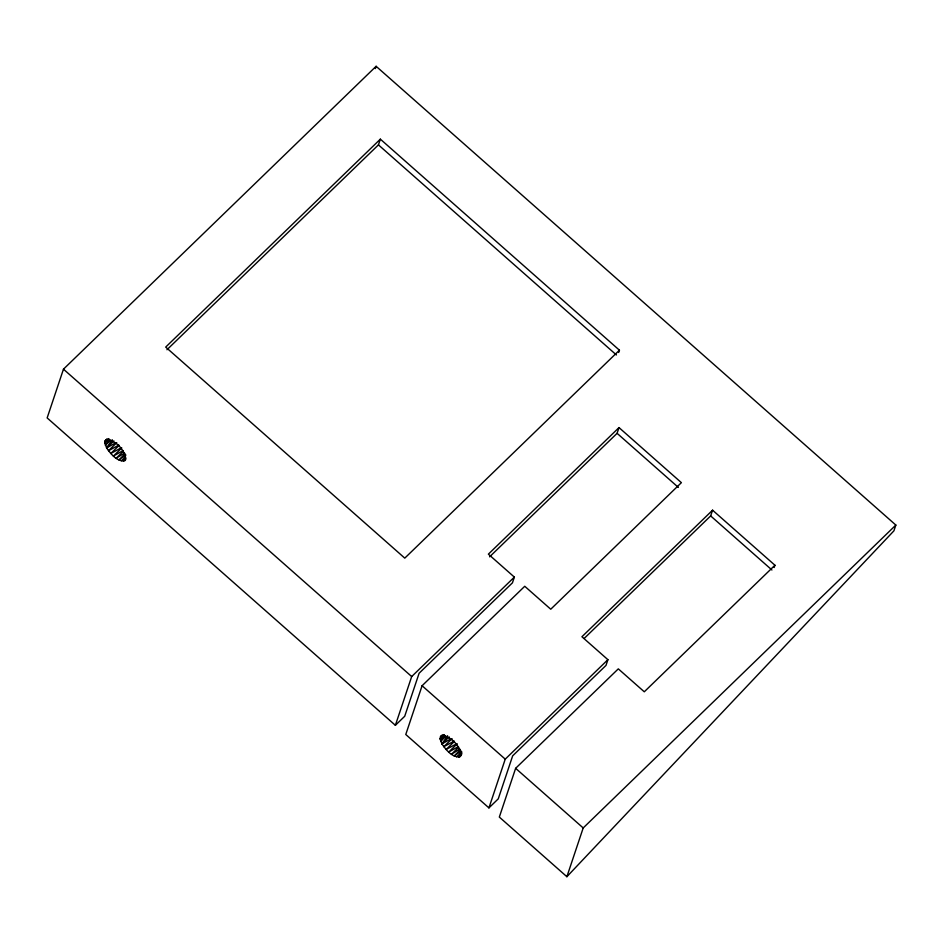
<?xml version="1.0" encoding="UTF-8"?>
<svg xmlns="http://www.w3.org/2000/svg" width="943" height="943" viewBox="0 0 943 943"><rect width="100%" height="100%" fill="white"/><g stroke="black" fill="none" stroke-linecap="round" stroke-linejoin="round"><path stroke-width="1.41" d="M774.934 565.234L644.281 691.797L618.302 668.858L515.632 768.321L499.33 817.074L566.884 876.707L893.929 530.815L895.85 525.074L376.116 66.293L63.464 369.173L47.15 417.926L395.376 725.308L404.712 716.267L419.105 673.255L512.438 582.833L514.359 577.104L488.368 554.154L619.009 427.592L681.388 482.663L550.747 609.225L524.744 586.275L422.087 685.738L405.773 734.491L488.934 807.892L498.258 798.851L512.662 755.838L605.995 665.416L607.905 659.687L581.925 636.749L712.578 510.187L774.934 565.234L774.168 567.521M375.349 68.58L376.116 66.293M166.958 349.747L378.438 144.88L380.347 139.151L619.433 350.195L618.667 352.493M395.376 725.308L411.69 676.555L514.359 577.104M488.934 807.892L505.236 759.15L607.905 659.687M489.606 556.83L617.087 433.32L619.009 427.592M566.884 876.707L583.198 827.954L895.85 525.074M584.224 638.399L710.657 515.915L712.578 510.187M115.305 443.057L106.606 447.901L104.779 442.951L105.769 439.992C115.411 439.391 125.136 450.176 125.714 459.512L124.865 460.679C116.92 461.964 110.685 453.748 106.606 447.901L112.264 439.721M450.613 739.053L441.925 743.897L440.086 738.947L441.076 735.976C450.719 735.375 460.443 746.161 461.021 755.508L460.172 756.675C452.227 757.948 445.992 749.756 441.925 743.897L447.571 735.717M109.73 439.579L105.357 445.261L110.543 440.24M445.037 735.575L440.664 741.257L445.85 736.224M125.784 458.05L123.356 461.151L125.431 459.147M461.905 753.009L458.663 757.146L461.775 754.129M108.575 438.613L104.779 442.951L108.928 438.931M443.882 734.621L440.086 738.947L444.236 734.939M380.347 139.151L165.697 347.095L404.783 558.138L619.433 350.195M106.606 447.901L113.867 440.876M116.755 442.68L108.457 450.719L118.806 445.155M119.066 445.461L110.767 453.5L121.541 447.677M121.694 448.031L113.396 456.07L123.073 450.589M123.415 451.226L116.154 458.251L124.582 453.076M125.077 453.866L118.853 459.889L125.926 455.056M121.305 460.879L125.454 456.86M441.925 743.897L449.174 736.86M452.062 738.675L443.764 746.715L454.113 741.151M454.373 741.457L446.074 749.496L456.848 743.673M457.001 744.027L448.703 752.066L458.381 746.573M458.722 747.21L451.461 754.247L459.889 749.06M460.384 749.862L454.161 755.885L461.233 751.052M456.612 756.875L461.799 751.854M378.438 144.88L616.416 354.957M617.087 433.32L678.382 487.425M710.657 515.915L771.928 569.996M63.464 369.173L411.69 676.555M422.087 685.738L505.236 759.15M515.632 768.321L583.198 827.954M106.96 439.12L104.921 441.159L106.995 439.155M442.267 735.116L440.228 737.155L442.302 735.139"/></g></svg>
